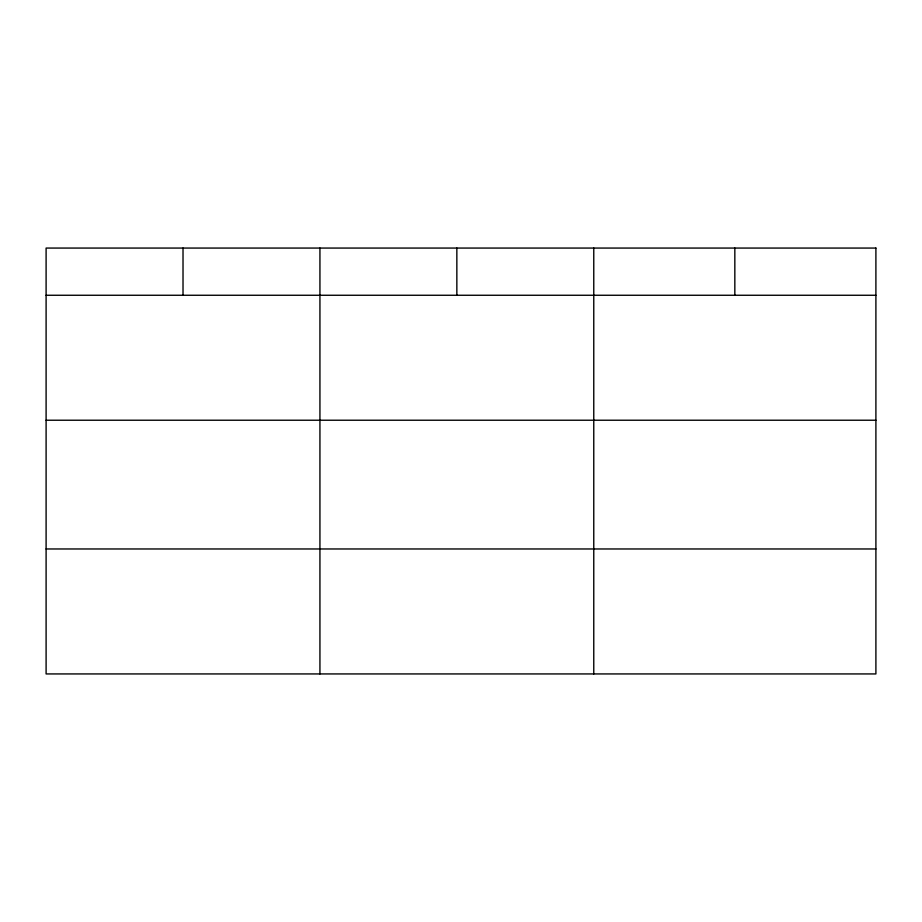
<?xml version="1.0" encoding="UTF-8"?>
<svg xmlns="http://www.w3.org/2000/svg" width="922" height="922" viewBox="0 0 922 922"><rect width="100%" height="100%" fill="white"/><g stroke="black" fill="none" stroke-linecap="round" stroke-linejoin="round"><path stroke-width="1.38" d="M46.1 295.259L875.9 295.259M46.1 420.225L875.9 420.225M46.1 548.97L875.9 548.97M734.834 248.064L734.834 295.259M593.768 248.064L593.768 673.936M456.851 248.064L456.851 295.259M319.934 248.064L319.934 673.936M183.017 248.064L183.017 295.259M875.9 248.064L46.1 248.064L46.1 673.936L875.9 673.936L875.9 248.064"/></g></svg>
